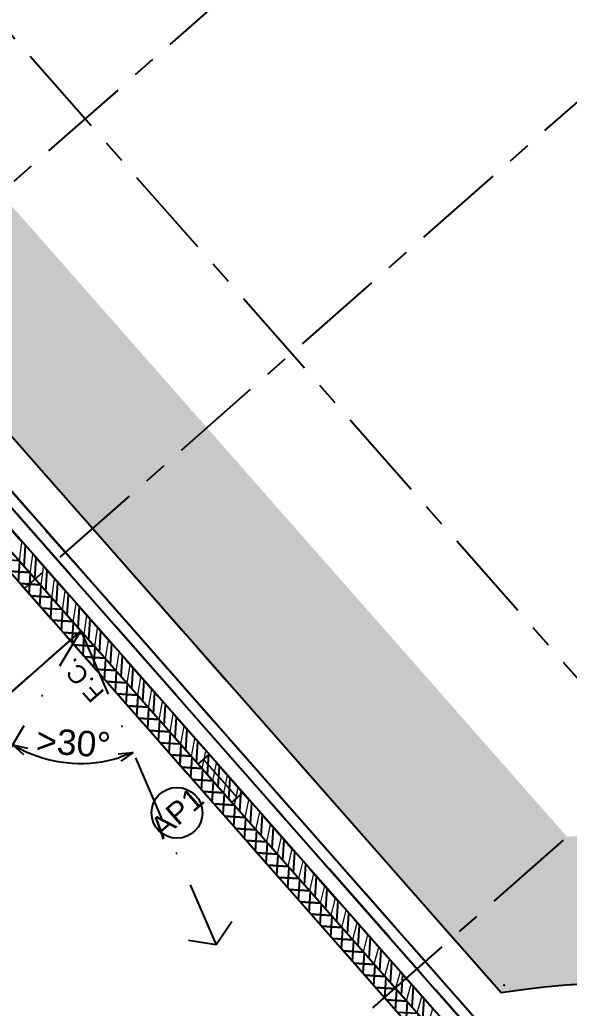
# Model space of a CAD drawing. Header units: millimetres. Extents: x 833946797 to 834440930, y 817746008 to 818399503.
# Drawn here: x 834324439 to 834332002, y 818022827 to 818036435 of the extents above; entities that cross this region are included whole.
import ezdxf
from ezdxf.enums import TextEntityAlignment as Align

# ---------------------------------------------------------------- set-up
doc = ezdxf.new("R2010")
doc.units = ezdxf.units.MM
doc.header["$LTSCALE"] = 100
for name, pattern in [('base plan(mm)$0$PHANTOM', [2.5, 1.25, -0.25, 0.25, -0.25, 0.25, -0.25]), ('DASHDOT2', [12.7, 6.35, -3.175, 0, -3.175]), ('Grid Line', [22.224999999999994, 12.7, -3.174999999999999, 3.174999999999999, -3.174999999999999]), ('Hidden', [9.524999999999999, 6.35, -3.175])]:
    doc.linetypes.add(name, pattern=pattern)
for name, color, linetype in [('+C-160', 160, 'Hidden'), ('A-COLS', 3, 'Continuous'), ('DLN020__', 6, 'Continuous'), ('DLN0401_', 7, 'Continuous'), ('DLN060__', 7, 'Continuous'), ('DLN210__', 7, 'Continuous'), ('DLN660', 1, 'Continuous'), ('DLN810__', 1, 'Continuous'), ('DLN914', 3, 'base plan(mm)$0$PHANTOM'), ('MOE', 6, 'DASHDOT2')]:
    doc.layers.add(name, color=color, linetype=linetype)
for name, color, linetype, lineweight in [('A-DOOR', 6, 'Continuous', 9), ('A-WALL', 7, 'Continuous', 9), ('Revision', 1, 'Continuous', 9)]:
    doc.layers.add(name, color=color, linetype=linetype, lineweight=lineweight)
doc.styles.add('3B50A-DLN-ARC-DWG-1002-P00-LB02$0$Standard', font='swiss.ttf')
doc.styles.add('Swis721tBT', font='swissl.ttf')
doc.dimstyles.new('INTDIM350', dxfattribs={"dimtxt": 350, "dimasz": 200, "dimexe": 100, "dimexo": 150, "dimgap": 100, "dimtad": 1, "dimdec": 0, "dimzin": 9, "dimdsep": 46, "dimtxsty": 'Swis721tBT', "dimblk": 'OPEN30', "dimcen": -125, "dimclrd": 256, "dimclre": 256, "dimclrt": 2, "dimaunit": 1, "dimadec": 1, "dimazin": 0, "dimtfac": 0.4444444444444444, "dimtdec": 0, "dimtix": 1, "dimtmove": 2, "dimatfit": 3, "dimldrblk": 'OPEN30', "dimfxl": 0, "dimtolj": 1, "dimlwd": -1, "dimlwe": -1, "dimarcsym": 0})

# ---------------------------------------------------------------- blocks, each defined once
blk = doc.blocks.new('DLN_Parking - Parking - 2500 x 5000 _WL_-V11-Car Park_B2_F')
at = {"layer": 'DLN660'}
for p, q in [((0, 0), (0, 4999.995340003706)), ((2500.000000000001, 4999.995340003695), (2500, 0)), ((2500, 0), (0, 0))]:
    blk.add_line(p, q, dxfattribs=at)
blk = doc.blocks.new('_Open30')
at = {"color": 0, "linetype": 'ByBlock', "lineweight": -2}
for p, q in [((-1, 0.26794919), (0, 0)), ((0, 0), (-1, -0.26794919)), ((0, 0), (-1, 0))]:
    blk.add_line(p, q, dxfattribs=at)
blk = doc.blocks.new('*D107')
at = {"layer": 'Defpoints', "color": 0, "ltscale": 1.5}
for p in [(834325278.5516342, 818028024.6073719), (834325278.5516539, 818028024.6073276), (834324874.8397814, 818026242.3609655), (834327141.4056803, 818023699.8312864), (834311334.0207433, 818004629.1854335)]:
    blk.add_point(p, dxfattribs=at)
at = {"layer": 'MOE', "linetype": 'Continuous', "ltscale": 1.5}
blk.add_arc((834325278.5516535, 818028024.6073269), 1827.398524722013, 245.4773868327297, 287.029595747944, dxfattribs=at)
at = {"layer": 'MOE', "ltscale": 1.5, "xscale": 200, "yscale": 200, "zscale": 200}
for p, rotation in [((834324342.9412954, 818026454.8880444), 152.3404458036326), ((834326001.4727956, 818026346.2836422), 20.16653677704103)]:
    blk.add_blockref('_Open30', p, dxfattribs=dict(at, rotation=rotation))
at = {"layer": 'MOE', "color": 2, "ltscale": 1.5, "insert": (834325177.4326077, 818026480.3870243), "char_height": 350, "attachment_point": 5, "rotation": 356.2534912898472, "style": 'Swis721tBT'}
blk.add_mtext('\\A1;{\\C1;>30%%D}', dxfattribs=at)
blk = doc.blocks.new('A$C029C5A43')
at = {"layer": '+C-160', "lineweight": 18}
for p, q in [((85920.96171236038, 79197.29799163342, -0.07028772469116415), (85920.96153211594, 92815.69955408573, -0.0702877248404548)), ((85420.96126794815, 80465.29969382286, -0.07028772469116416), (85420.96126818657, 78913.99528956413, -0.07028772469116415))]:
    blk.add_line(p, q, dxfattribs=at)
at = {"layer": '+C-160'}
for p, q in [((85420.96125006676, 78913.99530005455, -0.07028772469116416), (85420.9615240097, 92315.69955432415, -0.07028772469116416)), ((85270.9615392685, 92165.69955408573), (85270.96185994148, 78826.79892420769)), ((85070.96126890182, 78708.59431290627), (85070.96153116226, 91965.6995537281)), ((84870.96126937866, 91765.69927668571, -0.07028772469116415), (84870.96126794815, 78588.84472715855, -0.07028772469116415)), ((84870.96154642105, 91765.69955396652), (84870.96189045906, 78588.84472715855)), ((84870.96153569221, 91765.69955408573), (84870.96153593063, 86765.70421409607)), ((85070.9612686634, 91765.6992765665, -0.07028772469116415), (85070.96126794815, 78708.59431242943, -0.07028772469116415)), ((84670.96150684357, 78588.84472751617), (84670.9615354538, 91565.69955098629)), ((84870.96145057678, 87943.35580337048), (85070.96145629883, 88143.35580909252)), ((84870.96164941788, 87830.72600901127), (84670.96152758598, 88030.72613096237)), ((84870.9614610672, 87718.84941101074), (85070.96145153046, 87918.849401474)), ((84670.96152687073, 87613.57294857502), (84870.9616496563, 87813.57307136059)), ((84870.96165513992, 87606.21960008144), (84670.96152710915, 87806.21972811222)), ((84870.96147155762, 87494.34301841259), (85070.96144723892, 87694.34299397469)), ((84670.96152615547, 87389.0665448904), (84870.96165561676, 87589.06667423248)), ((84870.96166086197, 87381.71319115162), (84670.96152663231, 87581.7133256197)), ((84670.96152591705, 87164.5601414442), (84870.9616613388, 87364.56027710438)), ((84870.96148228645, 87269.83662617207), (85070.96144294739, 87469.83658659458)), ((84870.96166682243, 87157.206782341), (84670.96152591705, 87357.20692288876)), ((84870.96149301529, 87045.33023357391), (85070.96143817902, 87245.33017909527)), ((84670.96152544022, 86940.0537378788), (84870.96166753769, 87140.05387997627)), ((84870.9616727829, 86932.70037341118), (84670.96152544022, 87132.70052039623)), ((84870.9615035057, 86820.82384121418), (85070.96143388748, 87020.82377183437)), ((84670.96152472496, 86715.54733455181), (84870.96167325974, 86915.54748296738)), ((84870.96167850494, 86708.19396436214), (84670.96152496338, 86908.19411790371)), ((84870.96153593063, 86765.70421409607), (82370.96153593063, 86765.70421409607)), ((84670.96152424812, 86491.04093110561), (84870.96167898178, 86691.04108583927)), ((84870.96168422699, 86483.68755555153), (84670.96152472496, 86683.68771529198)), ((84870.96151399612, 86596.31744861603), (85070.96142959595, 86796.31736421585)), ((84870.96152448654, 86371.8110562563), (85070.96142482758, 86571.81095683575)), ((84670.96152377129, 86266.53452765942), (84870.96168470383, 86466.53468883038)), ((84870.96169018745, 86259.1811465025), (84670.9615240097, 86459.18131268024)), ((84870.96153497696, 86147.30466377735), (85070.96142053604, 86347.30454909801)), ((84670.96152329445, 86042.02812421322), (84870.96169090271, 86242.02829170227)), ((84870.96169614792, 86034.67473745346), (84670.96152353287, 86234.67491006851)), ((84670.9615225792, 85817.52172076702), (84870.96169662476, 86017.52189457417)), ((84870.96170186996, 85810.16832852364), (84670.96152305603, 86010.16850745678)), ((84870.9615457058, 85922.79827129841), (85070.96141600609, 86122.79814171791)), ((84870.96155643463, 85698.29187893867), (85070.96141147614, 85898.2917342186)), ((84670.96152210236, 85593.01531732082), (84870.9617023468, 85793.01549744606)), ((84870.96170783043, 85585.66191971302), (84670.9615225792, 85785.66210484505)), ((84870.96156692505, 85473.78548645973), (85070.9614071846, 85673.78532671928)), ((84670.96152162552, 85368.50891387463), (84870.96170854568, 85568.50910031796)), ((84870.9617137909, 85361.15551066399), (84670.96152210236, 85561.15570235252)), ((84670.96152114868, 85144.00251030922), (84870.96171426773, 85344.00270318985)), ((84870.96171951294, 85136.64910173416), (84670.96152162552, 85336.64929986)), ((84870.96157741547, 85249.2790941), (85070.96140289307, 85449.27891933918)), ((84870.9615881443, 85024.77270162106), (85070.96139836311, 85224.77251195908)), ((84670.96152067184, 84919.49610674381), (84870.96171998978, 85119.49630618095)), ((84870.96172523499, 84912.14269280434), (84670.96152114868, 85112.14289724827)), ((84870.96159863472, 84800.26630926132), (85070.96139383316, 85000.26610469818)), ((84670.96152019501, 84694.98970329762), (84870.96172595024, 84894.98990905285)), ((84870.96173143387, 84687.63628399372), (84670.96152067184, 84887.63649463654)), ((84670.96151971817, 84470.48329985142), (84870.9617319107, 84670.48351192474)), ((84870.96173715591, 84463.12987494469), (84670.96152019501, 84663.1300920248)), ((84870.96160936356, 84575.75991666317), (85070.96138954163, 84775.75969684124)), ((84870.96161985397, 84351.25352430344), (85070.96138501167, 84551.25328946114)), ((84670.96151924133, 84245.97689652443), (84870.96173763275, 84445.97711479664)), ((84870.96174287796, 84238.62346613407), (84670.96151971817, 84438.62368941307)), ((84870.96163034439, 84126.7471319437), (85070.96138048172, 84326.74688208103)), ((84870.96175932884, 84316.57455432415), (85070.961758852, 84316.5745550394)), ((84970.9617652893, 83614.82455396652), (84970.96176314354, 84316.57455444336)), ((85070.96175432205, 84316.57455420494), (85070.96175861359, 83614.82455408573)), ((84670.9615187645, 84021.47049295902), (84870.9617433548, 84221.47071766853)), ((84870.96174907684, 84014.11705708504), (84670.96151924133, 84214.11728692055)), ((84870.96164083481, 83902.24073958397), (85070.96137619019, 84102.24047458172)), ((84670.96151828766, 83796.96408951283), (84870.96174955368, 83996.96432065964)), ((84870.96175479889, 83789.610648036), (84670.9615187645, 83989.61088430882)), ((84870.96165180206, 83677.73434710503), (85070.96137142181, 83877.7340670824)), ((84670.96151781082, 83572.45768618584), (84870.96175527573, 83772.45792353153)), ((84870.96176052094, 83565.10423910618), (84670.96151828766, 83765.10448169708)), ((84870.96166229248, 83453.22795450687), (85070.96136760712, 83653.2276597023)), ((84870.96176481247, 83614.82455325127), (85070.9617652893, 83614.82455456257)), ((84670.96151733398, 83347.95128262043), (84870.96176099777, 83547.95152640343)), ((84870.96176624298, 83340.59783017635), (84670.96151781082, 83540.59807908535)), ((84870.9616727829, 83228.72156214714), (85070.96136283875, 83428.7212523222)), ((84670.96151685715, 83123.44487917423), (84870.96176695824, 83323.44512927532)), ((84870.96177244186, 83116.09142112732), (84670.96151733398, 83316.09167647362)), ((84870.96168327332, 83004.21516954899), (85070.96135830879, 83204.21484458447)), ((84670.96151638031, 82898.93847560883), (84870.9617729187, 83098.93873202801)), ((84870.96177816391, 82891.5850121975), (84670.96151661873, 83091.58527386189)), ((84670.96151590347, 82674.43207204342), (84870.96177864075, 82874.43233501911)), ((84870.96169400215, 82779.70877718925), (85070.96135401726, 82979.70843720436)), ((84870.96178412437, 82667.07860338688), (84670.96151614189, 82867.07887125015)), ((84870.96170473099, 82555.20238471031), (85070.9613494873, 82755.20202970505)), ((84670.96151542664, 82449.92566859722), (84870.96178460121, 82649.92593801022)), ((84870.96178984642, 82442.57219445705), (84670.96151542664, 82642.57246887684)), ((84870.9617152214, 82330.69599235058), (85070.96134495735, 82530.69562232494)), ((84670.9615149498, 82225.41926527023), (84870.96179056168, 82425.41954088211)), ((84870.96179580688, 82218.06578552723), (84670.96151518822, 82418.0660662651)), ((84670.96151447296, 82000.91286194324), (84870.96179628372, 82200.913143754)), ((84870.96180152893, 81993.5593764782), (84670.96151447296, 82193.55966365337)), ((84870.96172571182, 82106.18959987164), (85070.96134066582, 82306.18921482563)), ((84870.96173644066, 81881.6832075119), (85070.96133613586, 82081.68280744553)), ((84670.9615137577, 81776.40645825863), (84870.96180200577, 81976.40674650669)), ((84870.9618074894, 81769.05296754837), (84670.96151399612, 81969.05326092243)), ((84870.96174693108, 81657.17681503296), (85070.96133184433, 81857.17639994621)), ((84670.96151328087, 81551.90005481243), (84870.96180796623, 81751.900349617)), ((84870.96181321144, 81544.54655861855), (84670.96151351929, 81744.54685842991)), ((84670.96151280403, 81327.39365136623), (84870.9618139267, 81527.3939524889)), ((84870.9618191719, 81320.04014968872), (84670.96151304245, 81520.04045581818)), ((84870.9617574215, 81432.67042267323), (85070.96132731438, 81632.6699924469)), ((84870.96176815033, 81208.16403031349), (85070.96132278442, 81408.1635850668)), ((84670.9615123272, 81102.88724803925), (84870.96181964874, 81302.8875553608)), ((84870.96182513237, 81095.53374063969), (84670.96151256561, 81295.53405320644)), ((84870.96177887917, 80983.65763771534), (85070.96131849289, 81183.65717744827)), ((84670.96151185036, 80878.38084447384), (84870.9618256092, 81078.38115811348)), ((84870.96183109283, 80871.02733182907), (84670.96151208878, 81071.02765071392)), ((84670.9615111351, 80653.87444102764), (84870.96183156967, 80853.87476110458)), ((84870.96183681488, 80646.52092278004), (84670.96151161194, 80846.52124798298)), ((84870.96178936958, 80759.15124547482), (85070.96131420135, 80959.15077018738)), ((84870.96180009842, 80534.64485287666), (85070.96130943298, 80734.64436256886)), ((84670.96151065826, 80429.36803734303), (84870.96183729172, 80629.36836397648)), ((84870.96184253693, 80422.01451385021), (84670.9615111351, 80622.01484549046)), ((84870.96181058884, 80310.13846051693), (85070.96130514145, 80510.13795506954)), ((84670.96151018143, 80204.86163401604), (84870.96184325218, 80404.86196684837)), ((84870.96184849739, 80197.50810492039), (84670.96151065826, 80397.50844275951)), ((84670.96150970459, 79980.35523056984), (84870.96184921265, 80180.35556972027)), ((84870.96185445786, 79973.00169610977), (84670.96151018143, 80173.00204026699)), ((84870.96182107925, 80085.63206803799), (85070.96130084991, 80285.63154768944)), ((84870.96183156967, 79861.12567567825), (85070.96129608154, 80061.12514019012)), ((84670.96150922775, 79755.84882724285), (84870.96185493469, 79955.84917271137)), ((84870.96184206009, 79636.6192830801), (85070.96129179001, 79836.61873269081))]:
    blk.add_line(p, q, dxfattribs=at)
at = {"layer": '+C-160', "linetype": 'Hidden'}
blk.add_line((84870.96126914024, 91765.6992764473), (84870.96189069748, 78588.84472715855), dxfattribs=at)
at = {"layer": '+C-160', "lineweight": 13}
for p, q in [((84870.96175479889, 84316.57455444336), (85070.96175432205, 84316.57455420494)), ((84870.961758852, 83614.82455313206), (85070.96175909042, 83614.82455384731))]:
    blk.add_line(p, q, dxfattribs=at)
at = {"layer": '+C-160', "lineweight": 18}
blk.add_arc((81033.85348200798, 71300.04353499413, -0.07028772469116415), 9287.112296415497, 0.05173186313747879, 58.24926570811748, dxfattribs=at)
at = {"layer": '+C-160'}
blk.add_point((86020.96125650406, 79253.22384858131), dxfattribs=at)

msp = doc.modelspace()

# ---------------------------------------------------------------- hatches: boundary and pattern name
at = {"layer": 'A-WALL'}
h = msp.add_hatch(dxfattribs=at)
h.set_pattern_fill('ANSI31', scale=50, angle=-6.361109362927034e-15)
h.set_pattern_definition([(86.3501958279957, (-1.192092895507812e-07, 1.192092895507812e-07), (-158.4280186349138, 10.10571182131174), [])])
edge = h.paths.add_edge_path()
edge.add_line((834373398.9201546, 817975260.548027), (834373587.7881666, 817975426.7660248))
edge.add_line((834373587.7881668, 817975426.7660248), (834373233.2643241, 817980497.9923743))
edge.add_line((834373233.2643241, 817980497.9923743), (834338943.7585428, 818019460.0237285))
edge.add_arc((834332615.6261824, 818013879.7363707), 8437.112430546018, 41.40656209306128, 102.7631053202158)
edge.add_line((834330751.6949148, 818022108.3830634), (834321993.2614791, 818032060.3016281))
edge.add_line((834321993.2614793, 818032060.3016281), (834277327.4665351, 817992751.0563895))
edge.add_line((834277327.466535, 817992751.0563895), (834277459.5984685, 817992600.9192455))
edge.add_line((834277459.5984687, 817992600.9192456), (834321975.2562567, 818031778.0322049))
edge.add_line((834321975.2562566, 818031778.0322047), (834330680.6719674, 818021886.3572645))
edge.add_arc((834332615.6256013, 818013879.7351375), 8237.113781559863, 41.40793444522251, 103.58612611412508, ccw=False)
edge.add_line((834338793.6214172, 818019327.8918118), (834373038.4656745, 817980416.6081657))
edge.add_line((834373038.4656745, 817980416.6081657), (834373398.9201547, 817975260.5480269))
at = {"layer": 'DLN060__'}
h = msp.add_hatch(dxfattribs=at)
h.set_pattern_fill('EARTH', color=251, scale=150, angle=45.00000000000045)
h.set_pattern_definition([(86.35019582799568, (1453154.080526948, 238293.1648491621), (-889.9338408816122, 1011.202382737353), [952.4999999999997, -952.4999999999997]), (86.35019582799568, (1452797.617485166, 238315.9027007818), (-889.9338408816122, 1011.202382737353), [952.4999999999997, -952.4999999999997]), (86.35019582799568, (1452441.154443264, 238338.6405525208), (-889.9338408816122, 1011.202382737353), [952.4999999999997, -952.4999999999997]), (176.3501958279956, (1452329.91271317, 238465.0408502817), (-1011.202382737353, -889.9338408816122), [952.4999999999997, -952.4999999999997]), (176.3501958279956, (1452352.650564909, 238821.5038923025), (-1011.202382737353, -889.9338408816122), [952.4999999999997, -952.4999999999997]), (176.3501958279956, (1452375.388416171, 239177.9669340849), (-1011.202382737353, -889.9338408816122), [952.4999999999997, -952.4999999999997])])
edge = h.paths.add_edge_path()
edge.add_line((834303001.7276638, 817954269.3640027), (834304578.4320031, 817955656.4492704))
edge.add_line((834304578.4320035, 817955656.4492706), (834331037.8483403, 817925591.4898139))
edge.add_line((834331037.84834, 817925591.4898137), (834375206.4562329, 817964463.1732086))
edge.add_line((834375206.4562325, 817964463.1732087), (834374060.8627851, 817980844.7536951))
edge.add_line((834374060.8627853, 817980844.7536948), (834339581.52124, 818020021.9484737))
edge.add_arc((834332615.9355372, 818013881.6562957), 9285.611030570026, 41.3967707884505, 99.60462301211987)
edge.add_line((834331066.6470942, 818023037.1069965), (834322069.7839626, 818033259.9453678))
edge.add_line((834322069.7839628, 818033259.9453679), (834273725.6293017, 817990713.4683118))
edge.add_line((834273725.6293014, 817990713.4683118), (834304578.4320035, 817955656.4492704))
edge.add_line((834304578.4320037, 817955656.4492702), (834303001.7276647, 817954269.3640032))
edge.add_line((834303001.7276647, 817954269.3640034), (834270761.539974, 817990902.8227202))
edge.add_line((834270761.5399741, 817990902.8227199), (834322258.575107, 818036224.0691499))
edge.add_line((834322258.5751069, 818036224.0691499), (834331970.2700638, 818025188.991452))
edge.add_arc((834332622.2949393, 818013717.2690969), 11490.23717038002, 42.02614068141469, 93.25305315063548, ccw=False)
edge.add_line((834341157.6965528, 818021409.6334623), (834375550.7708069, 817982329.9209781))
edge.add_line((834375550.770807, 817982329.9209781), (834377279.0058944, 817963489.7294939))
edge.add_line((834377279.0058941, 817963489.7294935), (834330848.7932926, 817922627.6645511))
edge.add_line((834330848.7932928, 817922627.6645511), (834303001.7276639, 817954269.3640026))
at = {"layer": 'DLN810__'}
h = msp.add_hatch(dxfattribs=at)
h.set_pattern_fill('ANSI37', color=256, scale=49.99999999999999, angle=4.452776554048923e-13)
h.set_pattern_definition([(86.3501958132782, (834380398.385704, 817998539.3520952), (-158.428018632318, 10.10571186200697), []), (176.3501958132782, (834380398.385704, 817998539.3520952), (-10.10571186200697, -158.428018632318), [])])
h.paths.add_polyline_path([(834321974.9921126, 818031778.3327613), (834330680.4077983, 818021886.6574296), (834330530.2703841, 818021754.5252595), (834321956.9868972, 818031496.0637091)])

# ---------------------------------------------------------------- linework, layer by layer
at = {"layer": 'A-COLS', "color": 5, "lineweight": 18}
for p, q in [((834331066.6470948, 818023037.1069967, -0.07028772469116415), (834322069.5194495, 818033260.2452257, -0.0702877248404548)), ((834329853.5864697, 818023658.6475672, -0.07028772469116416), (834330878.470592, 818022494.1056442, -0.07028772469116415))]:
    msp.add_line(p, q, dxfattribs=at)
at = {"layer": 'A-COLS', "color": 5}
msp.add_line((834330878.4705715, 818022494.1056402, -0.07028772469116416), (834322024.5064205, 818032554.5726138, -0.07028772469116416), dxfattribs=at)
at = {"layer": 'A-COLS', "color": 5, "lineweight": 18, "elevation": -0.07028772469116415}
msp.add_lwpolyline([(834331066.6470942, 818023037.1069965, -0.2595373661353451), (834339581.5211067, 818020021.948624, 0.3219322588571377)], format="xyb", dxfattribs=at)
at = {"layer": 'A-DOOR'}
msp.add_line((834327435.0145259, 818025725.6541348), (834326971.396661, 818026252.4477742), dxfattribs=at)
for points in [[(834326896.3280953, 818026186.3818132, 0), (834327046.4652205, 818026318.5137302, 0)], [(834327359.945963, 818025659.5881754, 0), (834327510.0830886, 818025791.7200937, 0)]]:
    msp.add_polyline3d(points, dxfattribs=at)
at = {"layer": 'A-WALL'}
for p, q in [((834322125.1292133, 818031910.4642862, -0.07028772469116415), (834330751.4307455, 818022108.6832278, -0.07028772469116415)), ((834321974.9920877, 818031778.3323699, -0.07028772469116415), (834330680.407331, 818021886.6570183, -0.07028772469116415)), ((834327046.4652176, 818026318.5137266), (834327510.0830839, 818025791.720089))]:
    msp.add_line(p, q, dxfattribs=at)
at = {"layer": 'Defpoints', "color": 6, "linetype": 'Hidden'}
msp.add_lwpolyline([(834302832.5085673, 818014931.5133744), (834321974.9920878, 818031778.3323697), (834330680.4077985, 818021886.6574297, -0.2781902619455994)], format="xyb", dxfattribs=at)
at = {"layer": 'DLN020__', "linetype": 'Grid Line'}
for p, q in [((834382686.5655731, 817969907.8827796), (834315133.461383, 818046666.2402908)), ((834379458.6173668, 817967067.0465686), (834311905.5131766, 818043825.4040799)), ((834330794.4355128, 818039872.5998073), (834261456.5050299, 817978850.0272275)), ((834332617.115709, 818035748.598043), (834264297.3412408, 817975622.0790212)), ((834338590.2186033, 818031014.5093806), (834269252.2881203, 817969991.9368008))]:
    msp.add_line(p, q, dxfattribs=at)
at = {"layer": 'DLN0401_', "color": 0}
msp.add_circle((834326602.5965211, 818025517.8582398), 349.9999999999999, dxfattribs=at)
msp.add_circle((834326602.5965211, 818025517.8582398), 349.9999999999999, dxfattribs=at)
at = {"layer": 'DLN060__', "color": 252, "elevation": -0.07028772469116415}
msp.add_lwpolyline([(834375206.4562331, 817964463.1732087), (834374060.8627862, 817980844.753696), (834339581.5211077, 818020021.9486244, 0.2600156271993366), (834331066.6470948, 818023037.1069967), (834322069.5195853, 818033260.2453452), (834273725.3649218, 817990713.7680243), (834331037.84834, 817925591.4898137), (834375206.4562331, 817964463.1732087)], format="xyb", dxfattribs=at)
at = {"layer": 'DLN060__', "color": 252}
msp.add_lwpolyline([(834374690.4162832, 817964675.0771755), (834373573.8704634, 817980641.2868936), (834339206.2343441, 818019691.5547479, 0.2684143611660056), (834330878.4705716, 818022494.1056408), (834322024.5064214, 818032554.5726142), (834274431.037528, 817990668.7550014), (834331082.5972952, 817926297.4617568), (834374690.4162832, 817964675.0771755)], format="xyb", dxfattribs=at)
at = {"layer": 'DLN210__', "lineweight": 13}
for points in [[(834326896.3280917, 818026186.3818101, 0), (834327046.4652176, 818026318.5137266, 0)], [(834327359.9459589, 818025659.5881715, 0), (834327510.0830842, 818025791.720089, 0)]]:
    msp.add_polyline3d(points, dxfattribs=at)
at = {"layer": 'DLN810__'}
for points in [[(834322011.0025253, 818032342.870842), (834330823.4753063, 818022329.5500392), (834330751.430746, 818022108.6832287), (834321992.9973103, 818032060.6017935)], [(834321974.9921126, 818031778.3327613), (834330680.4077983, 818021886.6574296), (834330530.2703841, 818021754.5252595), (834321956.9868972, 818031496.0637091)]]:
    msp.add_lwpolyline(points, close=True, dxfattribs=at)
at = {"layer": 'DLN914', "ltscale": 100}
msp.add_lwpolyline([(834108001.0001659, 818027126.9998553, 0.5997319357281573), (834250993.0001659, 817971638.9998559), (834354591.0001659, 818062812.9998559), (834364181.0001667, 818069492.9998553), (834374299.0001667, 818054160.9998558), (834383724.000166, 817919333.9998553), (834429567.9156525, 817872652.71497), (834427481.0001658, 817871855.999855), (834422426.0001667, 817865905.9998558), (834398360.0001665, 817846373.9998556), (834371127.0001667, 817819015.9998554), (834357334.0001659, 817802649.9998552), (834345460.0001668, 817778029.9998552), (834335418.0001663, 817757918.9998554, -0.3055461609722735), (834321131.000166, 817746232.9998553), (834321131.0001658, 817746232.9998552), (834302565.000166, 817746007.999855), (834292360.0001667, 817748207.9998553), (834267601.0001658, 817746621.9998558), (834095099.0001659, 817746457.9998552)], format="xyb", dxfattribs=at)
at = {"layer": 'MOE', "ltscale": 1.5}
for points in [[(834310439.0442634, 818002875.7576444), (834309960.0672171, 818003420.0034196), (834311334.0207434, 818004629.1854334), (834325278.551654, 818028024.6073276)], [(834325278.5516342, 818028024.6073719), (834327141.4056803, 818023699.8312863)], [(834327359.2965462, 818024015.5443171), (834327141.4056805, 818023699.8312864), (834326762.2993847, 818023758.3937593)]]:
    msp.add_lwpolyline(points, dxfattribs=at)
at = {"layer": 'Revision'}
msp.add_point((834331104.7673621, 818023145.1553911), dxfattribs=at)

# ---------------------------------------------------------------- block references
at = {"rotation": 41.35019582799567}
msp.add_blockref('A$C029C5A43', (834318889.4698145, 817906820.3266928), dxfattribs=at)
at = {"layer": 'DLN660', "rotation": 41.3501958279957}
msp.add_blockref('DLN_Parking - Parking - 2500 x 5000 _WL_-V11-Car Park_B2_F', (834323401.572872, 818026373.2591457), dxfattribs=at)

# ---------------------------------------------------------------- texts
at = {"layer": 'DLN0401_', "style": 'Swis721tBT'}
msp.add_text('AP1', height=299.9999999999999, rotation=41.35019658668386, dxfattribs=at).set_placement((834326602.5965214, 818025517.8582399), align=Align.MIDDLE_CENTER)
msp.add_text('AP1', height=299.9999999999999, rotation=41.35019658668386, dxfattribs=at).set_placement((834326602.5965214, 818025517.8582399), align=Align.MIDDLE_CENTER)
at = {"layer": 'DLN810__', "style": '3B50A-DLN-ARC-DWG-1002-P00-LB02$0$Standard'}
msp.add_text('F.C.', height=249.9999999999999, rotation=131.4180680891445, dxfattribs=at).set_placement((834325617.0193696, 818027176.6168685))

# ---------------------------------------------------------------- dimensions: what is measured, and where the dimension line sits
at = {"layer": 'MOE', "ltscale": 1.5}
dim = msp.add_angular_dim_2l(base=(834324874.8397814, 818026242.3609655), line1=((834311334.0207434, 818004629.1854334), (834325278.551654, 818028024.6073276)), line2=((834325278.5516342, 818028024.6073719), (834327141.4056803, 818023699.8312863)), text='{\\C1;>30%%D}', dimstyle='INTDIM350', dxfattribs=at)
dim.commit()
dim.dimension.update_dxf_attribs({"geometry": '*D107', "text_midpoint": (834325177.4326077, 818026480.3870243)})

doc.saveas('drawing.dxf')
